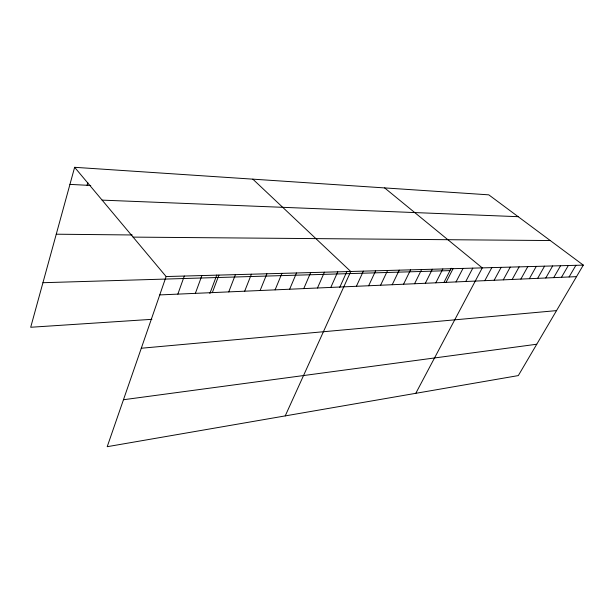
<?xml version="1.0" encoding="UTF-8"?>
<svg xmlns="http://www.w3.org/2000/svg" width="614" height="614" viewBox="0 0 614 614"><rect width="100%" height="100%" fill="white"/><g stroke="black" fill="none" stroke-linecap="round" stroke-linejoin="round"><path stroke-width="0.92" d="M74.632 167.307L166.118 276.546L107.204 446.693L518.316 375.584L583.3 265.11L488.782 194.838L74.632 167.307L30.7 327.262L151.888 319.326M87.058 185.274L87.817 182.619M177.853 294.121L184.307 276.047M195.367 293.354L201.899 275.563M209.858 293.53L216.811 275.018M212.329 292.609L218.929 275.095M228.753 291.888L235.423 274.642M244.679 291.189L251.402 274.205M260.121 290.514L266.898 273.783M275.103 289.854L281.926 273.368M289.647 289.217L296.508 272.969M303.769 288.603L310.661 272.585M317.484 287.997L324.407 272.209M330.816 287.413L337.769 271.841M339.711 287.429L347.002 271.265M285.218 415.901L350.748 271.488L252.838 179.158M356.389 286.293L363.373 271.142M368.653 285.756L375.653 270.805M380.596 285.226L387.603 270.475M392.216 284.719L399.238 270.16M403.544 284.221L410.566 269.845M414.58 283.737L421.603 269.546M425.333 283.269L432.356 269.247M435.817 282.808L442.84 268.963M443.922 282.486L451.213 268.234M446.048 282.356L453.063 268.679M456.025 281.918L463.04 268.41M465.765 281.496L472.765 268.141M415.785 393.321L482.266 267.881L384.64 187.915M484.83 280.659L491.814 267.62M494.163 280.245L501.131 267.366M503.28 279.846L510.234 267.113M512.176 279.454L519.114 266.875M520.872 279.078L527.787 266.637M529.368 278.702L536.268 266.399M537.664 278.342L544.549 266.177M545.785 277.981L552.646 265.954M553.721 277.635L560.567 265.732M561.488 277.29L568.311 265.524M569.086 276.96L575.886 265.317M123.46 399.737L536.759 344.231M141.297 348.238L556.53 310.615M159.755 294.92L576.523 276.638M42.934 282.709L449.993 270.62M166.118 276.546L583.3 265.11M133.092 237.111L550.259 240.542M56.258 234.203L132.24 234.97M102.116 200.126L518.178 216.688M69.942 184.384L90.757 185.466"/></g></svg>
